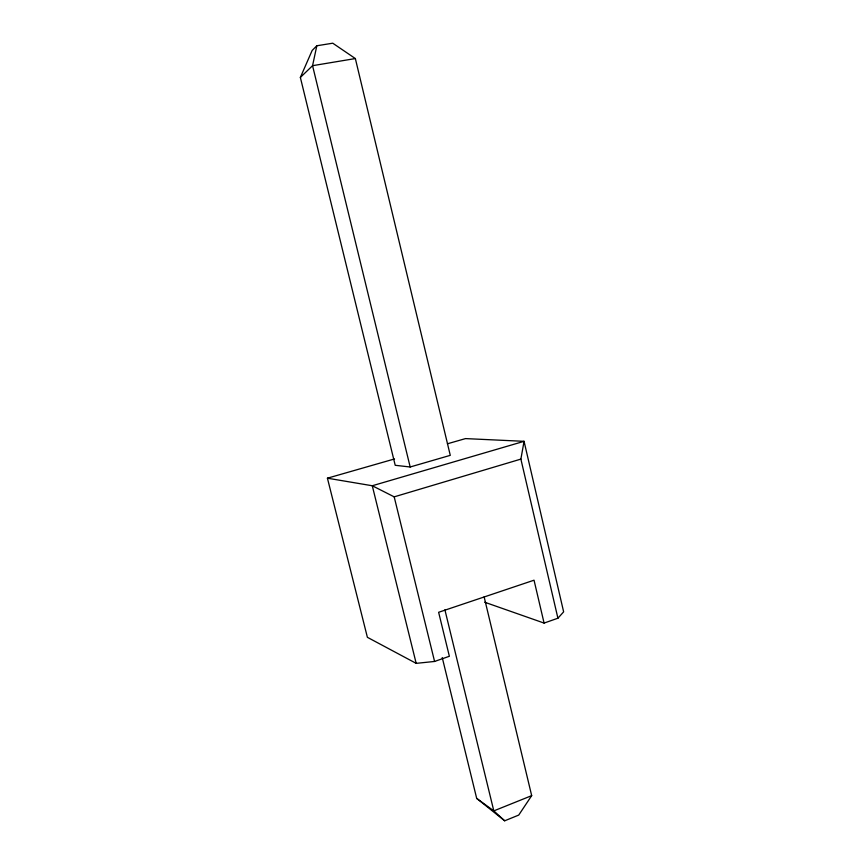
<?xml version="1.0" encoding="UTF-8"?>
<svg xmlns="http://www.w3.org/2000/svg" width="864" height="864" viewBox="0 0 864 864"><rect width="100%" height="100%" fill="white"/><g stroke="black" fill="none" stroke-linecap="round" stroke-linejoin="round"><path stroke-width="1.3" d="M484.704 602.23L544.082 623.074L557.917 618.214L520.884 459.108L524.059 441.32L465.512 438.599L447.444 443.783M316.818 45.77L312.563 65.686L410.173 466.992L450.274 455.35L355.352 58.558L332.759 43.2L316.818 45.77L312.152 50.468L300.359 77.436L395.215 465.296L410.173 466.992M484.132 596.873L531.684 795.647L518.724 815.087L504.684 820.8L476.69 798.401L442.238 657.558M557.917 618.214L563.641 611.852L524.059 441.32L372.276 485.752L327.424 478.192L367.384 637.308L416.178 663.358L434.581 661.457L449.366 656.273L438.631 612.284L534.038 580.198L544.082 623.074M300.359 77.436L312.563 65.686L355.352 58.558M531.684 795.647L493.808 810.886L476.69 798.401M416.178 663.358L372.276 485.752L394.189 496.854L520.884 459.108M327.424 478.192L394.535 458.946M504.684 820.8L493.808 810.886L444.906 609.844M394.189 496.854L434.581 661.457"/></g></svg>
